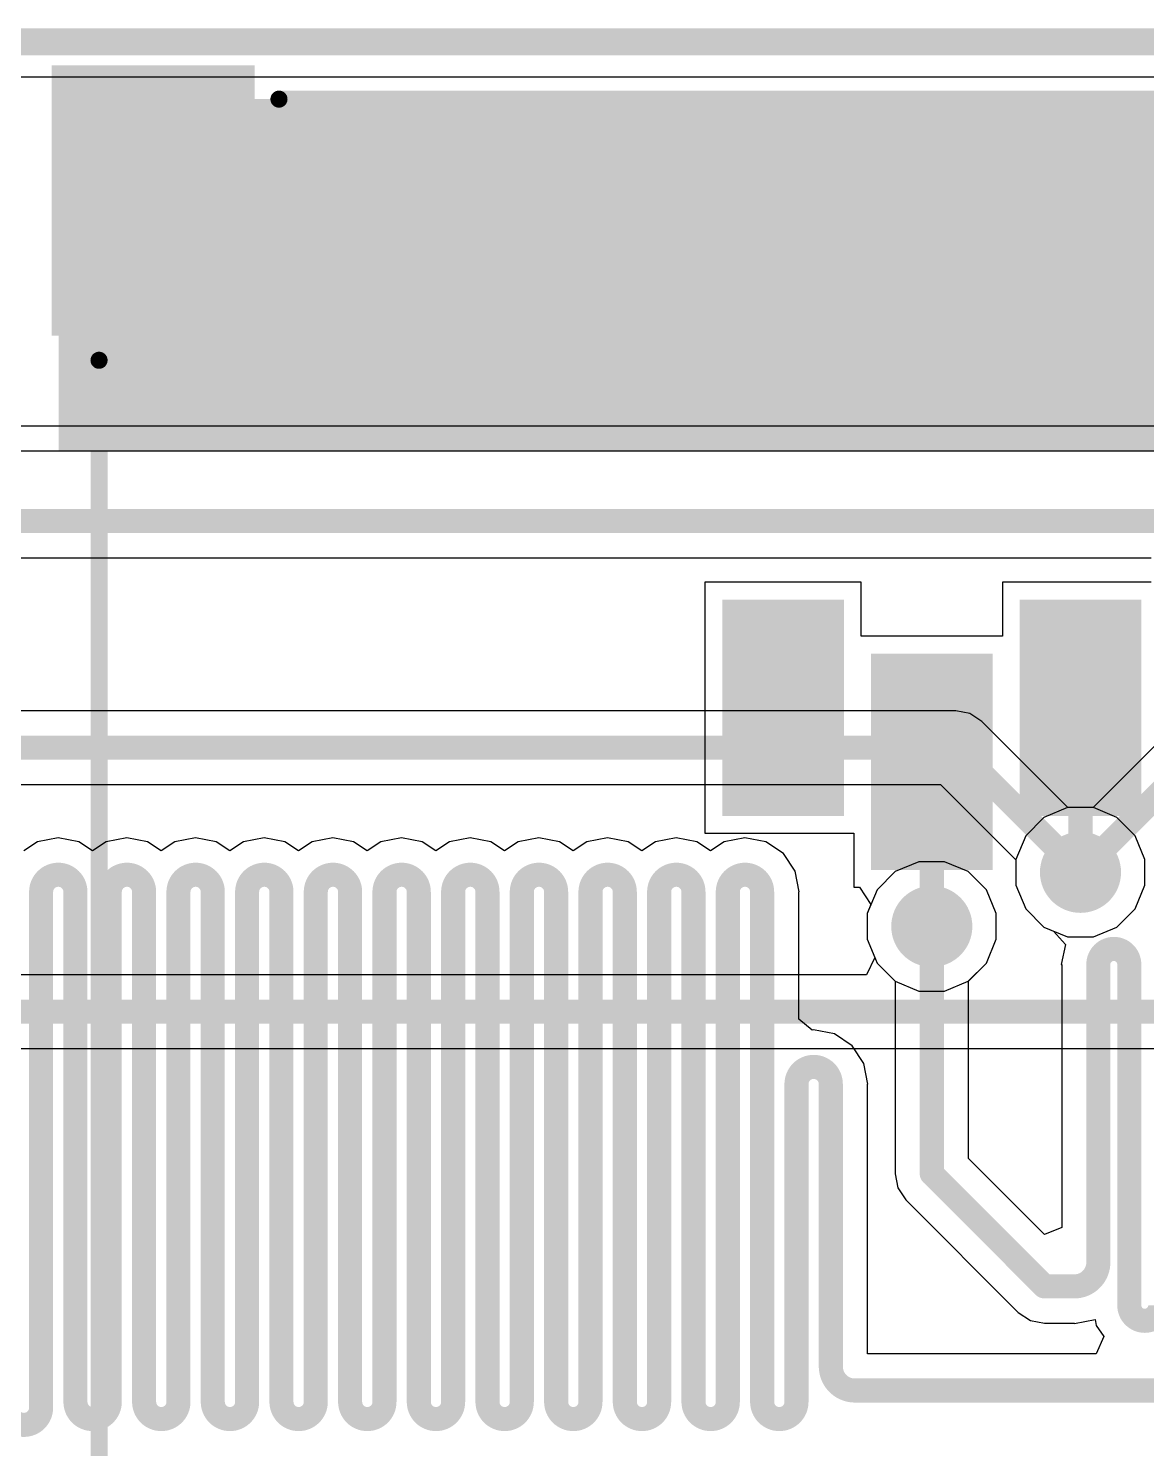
# Model space of a CAD drawing. Header units: inches. Extents: x -3 to 128, y -12 to 41.
# Drawn here: x 15.24 to 23.51, y 22.69 to 33.19 of the extents above; entities that cross this region are included whole.
import ezdxf

# ---------------------------------------------------------------- set-up
doc = ezdxf.new("R2010")
doc.units = ezdxf.units.IN
for name, color, linetype in [('Board Cutout', 216, 'Continuous'), ('Bottom Layer', 5, 'Continuous'), ('Layer 1', 16, 'Continuous'), ('Layer 2', 76, 'Continuous'), ('Top Layer', 1, 'Continuous'), ('Top Overlay', 2, 'Continuous'), ('Top Paste', 8, 'Continuous'), ('Top Solder', 216, 'Continuous'), ('Via Holes', 16, 'Continuous')]:
    doc.layers.add(name, color=color, linetype=linetype)

msp = doc.modelspace()

# ---------------------------------------------------------------- hatches: boundary and pattern name
at = {"layer": 'Bottom Layer'}
h = msp.add_hatch(color=5, dxfattribs=at)
edge = h.paths.add_edge_path()
edge.add_arc((23.025, 26.95), 0.3, 0, 360)
h = msp.add_hatch(color=5, dxfattribs=at)
edge = h.paths.add_edge_path()
edge.add_arc((21.925, 26.55), 0.3, 0, 360)
at = {"layer": 'Layer 1'}
h = msp.add_hatch(color=16, dxfattribs=at)
edge = h.paths.add_edge_path()
edge.add_arc((23.025, 26.95), 0.3, 0, 360)
h = msp.add_hatch(color=16, dxfattribs=at)
edge = h.paths.add_edge_path()
edge.add_arc((21.925, 26.55), 0.3, 0, 360)
at = {"layer": 'Layer 2'}
h = msp.add_hatch(color=76, dxfattribs=at)
edge = h.paths.add_edge_path()
edge.add_arc((23.025, 26.95), 0.3, 0, 360)
h = msp.add_hatch(color=76, dxfattribs=at)
edge = h.paths.add_edge_path()
edge.add_arc((21.925, 26.55), 0.3, 0, 360)
at = {"layer": 'Top Layer'}
for points in [[(16.865, 30.967), (15.465, 30.967), (15.465, 32.867), (16.865, 32.867)], [(30.015, 32.667), (15.465, 32.667), (15.465, 30.067), (30.015, 30.067)], [(21.225, 27.417), (20.425, 27.417), (20.425, 28.917), (21.225, 28.917)], [(23.425, 27.417), (22.625, 27.417), (22.625, 28.917), (23.425, 28.917)], [(22.325, 27.017), (21.525, 27.017), (21.525, 28.517), (22.325, 28.517)]]:
    msp.add_hatch(color=1, dxfattribs=at).paths.add_polyline_path(points)
h = msp.add_hatch(color=1, dxfattribs=at)
edge = h.paths.add_edge_path()
edge.add_arc((23.025, 26.95), 0.3, 0, 360)
h = msp.add_hatch(color=1, dxfattribs=at)
edge = h.paths.add_edge_path()
edge.add_arc((21.925, 26.55), 0.3, 0, 360)
at = {"layer": 'Top Paste'}
for points in [[(16.865, 30.967), (15.465, 30.967), (15.465, 32.867), (16.865, 32.867)], [(21.225, 27.417), (20.425, 27.417), (20.425, 28.917), (21.225, 28.917)], [(23.425, 27.417), (22.625, 27.417), (22.625, 28.917), (23.425, 28.917)], [(22.325, 27.017), (21.525, 27.017), (21.525, 28.517), (22.325, 28.517)]]:
    msp.add_hatch(color=8, dxfattribs=at).paths.add_polyline_path(points)
at = {"layer": 'Top Solder'}
for points in [[(16.915, 30.917), (15.415, 30.917), (15.415, 32.917), (16.915, 32.917)], [(21.275, 27.367), (20.375, 27.367), (20.375, 28.967), (21.275, 28.967)], [(23.475, 27.367), (22.575, 27.367), (22.575, 28.967), (23.475, 28.967)], [(22.375, 26.967), (21.475, 26.967), (21.475, 28.567), (22.375, 28.567)]]:
    msp.add_hatch(color=216, dxfattribs=at).paths.add_polyline_path(points)
at = {"layer": 'Via Holes'}
h = msp.add_hatch(color=7, dxfattribs=at)
edge = h.paths.add_edge_path()
edge.add_arc((23.025, 26.95), 0.15, 0, 360)
h = msp.add_hatch(color=7, dxfattribs=at)
edge = h.paths.add_edge_path()
edge.add_arc((21.925, 26.55), 0.15, 0, 360)

# ---------------------------------------------------------------- linework, layer by layer
at = {"layer": 'Board Cutout'}
msp.add_lwpolyline([(-0.003, 33.09, 0.2, 0.2, 0), (59.998, 33.09, 0.2, 0.2, 0)], format="xyseb", dxfattribs=at)
at = {"layer": 'Bottom Layer'}
for p, q in [((14.113, 32.831), (29.017, 32.831)), ((60.181, 30.248), (12.788, 30.248)), ((12.788, 30.067), (60.181, 30.067)), ((22.93, 27.428), (22.754, 27.355)), ((23.12, 27.428), (22.93, 27.428)), ((23.295, 27.355), (23.12, 27.428)), ((22.754, 27.355), (22.62, 27.22)), ((23.43, 27.22), (23.295, 27.355)), ((22.62, 27.22), (22.547, 27.045)), ((23.502, 27.045), (23.43, 27.22)), ((21.83, 27.028), (21.654, 26.955)), ((22.02, 27.028), (21.83, 27.028)), ((22.195, 26.955), (22.02, 27.028)), ((22.547, 27.045), (22.547, 26.855)), ((23.502, 26.855), (23.502, 27.045)), ((21.654, 26.955), (21.52, 26.82)), ((22.33, 26.82), (22.195, 26.955)), ((21.52, 26.82), (21.447, 26.645)), ((22.402, 26.645), (22.33, 26.82)), ((22.547, 26.855), (22.62, 26.679)), ((23.43, 26.679), (23.502, 26.855)), ((22.62, 26.679), (22.754, 26.545)), ((23.295, 26.545), (23.43, 26.679)), ((21.447, 26.645), (21.447, 26.455)), ((22.402, 26.455), (22.402, 26.645)), ((22.754, 26.545), (22.93, 26.472)), ((22.93, 26.472), (23.12, 26.472)), ((23.12, 26.472), (23.295, 26.545)), ((21.447, 26.455), (21.52, 26.279)), ((22.33, 26.279), (22.402, 26.455)), ((21.52, 26.279), (21.654, 26.145)), ((22.195, 26.145), (22.33, 26.279)), ((21.654, 26.145), (21.83, 26.072)), ((21.83, 26.072), (22.02, 26.072)), ((22.02, 26.072), (22.195, 26.145))]:
    msp.add_line(p, q, dxfattribs=at)
at = {"layer": 'Layer 1'}
for p, q in [((14.113, 32.831), (29.017, 32.831)), ((22.102, 28.144), (8.707, 28.144)), ((22.206, 28.123), (22.102, 28.144)), ((22.295, 28.064), (22.206, 28.123)), ((22.931, 27.428), (22.295, 28.064)), ((23.599, 27.909), (23.118, 27.428)), ((9.29, 27.6), (21.99, 27.6)), ((21.99, 27.6), (22.547, 27.043)), ((23.118, 27.428), (22.931, 27.428)), ((15.463, 27.206), (15.309, 27.176)), ((15.616, 27.176), (15.463, 27.206)), ((15.971, 27.206), (15.817, 27.176)), ((16.124, 27.176), (15.971, 27.206)), ((16.479, 27.206), (16.325, 27.176)), ((16.632, 27.176), (16.479, 27.206)), ((16.987, 27.206), (16.833, 27.176)), ((17.14, 27.176), (16.987, 27.206)), ((17.495, 27.206), (17.341, 27.176)), ((17.648, 27.176), (17.495, 27.206)), ((18.003, 27.206), (17.849, 27.176)), ((18.156, 27.176), (18.003, 27.206)), ((18.511, 27.206), (18.357, 27.176)), ((18.664, 27.176), (18.511, 27.206)), ((19.019, 27.206), (18.865, 27.176)), ((19.172, 27.176), (19.019, 27.206)), ((19.527, 27.206), (19.373, 27.176)), ((19.68, 27.176), (19.527, 27.206)), ((20.035, 27.206), (19.881, 27.176)), ((20.188, 27.176), (20.035, 27.206)), ((20.543, 27.206), (20.389, 27.176)), ((20.696, 27.176), (20.543, 27.206)), ((15.309, 27.176), (15.209, 27.109)), ((15.717, 27.109), (15.616, 27.176)), ((15.817, 27.176), (15.717, 27.109)), ((16.225, 27.109), (16.124, 27.176)), ((16.325, 27.176), (16.225, 27.109)), ((16.733, 27.109), (16.632, 27.176)), ((16.833, 27.176), (16.733, 27.109)), ((17.241, 27.109), (17.14, 27.176)), ((17.341, 27.176), (17.241, 27.109)), ((17.749, 27.109), (17.648, 27.176)), ((17.849, 27.176), (17.749, 27.109)), ((18.257, 27.109), (18.156, 27.176)), ((18.357, 27.176), (18.257, 27.109)), ((18.765, 27.109), (18.664, 27.176)), ((18.865, 27.176), (18.765, 27.109)), ((19.273, 27.109), (19.172, 27.176)), ((19.373, 27.176), (19.273, 27.109)), ((19.781, 27.109), (19.68, 27.176)), ((19.881, 27.176), (19.781, 27.109)), ((20.289, 27.109), (20.188, 27.176)), ((20.389, 27.176), (20.289, 27.109)), ((20.827, 27.089), (20.696, 27.176)), ((20.914, 26.958), (20.827, 27.089)), ((21.83, 27.028), (21.654, 26.955)), ((22.02, 27.028), (21.83, 27.028)), ((22.195, 26.955), (22.02, 27.028)), ((22.547, 27.043), (22.547, 26.855)), ((20.944, 26.805), (20.914, 26.958)), ((21.654, 26.955), (21.52, 26.82)), ((22.33, 26.82), (22.195, 26.955)), ((20.942, 25.864), (20.942, 26.805)), ((20.942, 26.805), (20.944, 26.805)), ((21.52, 26.82), (21.447, 26.645)), ((22.402, 26.645), (22.33, 26.82)), ((22.547, 26.855), (22.62, 26.679)), ((22.62, 26.679), (22.754, 26.545)), ((21.447, 26.645), (21.447, 26.455)), ((22.402, 26.455), (22.402, 26.645)), ((22.754, 26.545), (22.825, 26.515)), ((22.825, 26.515), (22.913, 26.417)), ((21.447, 26.455), (21.52, 26.279)), ((22.33, 26.279), (22.402, 26.455)), ((22.913, 26.417), (22.883, 26.269)), ((21.52, 26.279), (21.653, 26.146)), ((22.197, 26.146), (22.33, 26.279)), ((22.883, 26.269), (22.886, 26.269)), ((22.886, 26.269), (22.886, 24.324)), ((21.653, 26.146), (21.653, 24.721)), ((22.197, 24.834), (22.197, 26.146)), ((21.04, 25.783), (20.942, 25.864)), ((21.051, 25.785), (21.04, 25.783)), ((21.204, 25.755), (21.051, 25.785)), ((21.335, 25.668), (21.204, 25.755)), ((21.422, 25.537), (21.335, 25.668)), ((21.452, 25.384), (21.422, 25.537)), ((21.45, 23.39), (21.45, 25.384)), ((21.45, 25.384), (21.452, 25.384)), ((22.759, 24.272), (22.197, 24.834)), ((21.653, 24.721), (21.673, 24.617)), ((21.673, 24.617), (21.732, 24.529)), ((21.732, 24.529), (22.565, 23.696)), ((22.886, 24.324), (22.759, 24.272)), ((22.565, 23.696), (22.565, 23.696)), ((22.565, 23.696), (22.654, 23.637)), ((22.654, 23.637), (22.758, 23.616)), ((22.98, 23.613), (23.133, 23.643)), ((23.133, 23.643), (23.141, 23.6)), ((22.758, 23.616), (22.758, 23.616)), ((22.758, 23.616), (22.98, 23.616)), ((22.98, 23.616), (22.98, 23.613)), ((23.141, 23.6), (23.197, 23.517)), ((23.197, 23.517), (23.14, 23.39)), ((23.14, 23.39), (21.45, 23.39))]:
    msp.add_line(p, q, dxfattribs=at)
for points in [[(8.707, 27.872, 0.178, 0.178, 0), (22.102, 27.872, 0.178, 0.178, 0)], [(22.102, 27.872, 0.178, 0.178, 0), (23.025, 26.95, 0.178, 0.178, 0)], [(23.025, 26.95, 0.178, 0.178, 0), (23.791, 27.717, 0.178, 0.178, 0)], [(15.336, 26.805, 0.178, 0.178, -1), (15.59, 26.805, 0.178, 0.178, 0)], [(15.844, 26.805, 0.178, 0.178, -1), (16.098, 26.805, 0.178, 0.178, 0)], [(16.352, 26.805, 0.178, 0.178, -1), (16.606, 26.805, 0.178, 0.178, 0)], [(16.86, 26.805, 0.178, 0.178, -1), (17.114, 26.805, 0.178, 0.178, 0)], [(17.368, 26.805, 0.178, 0.178, -1), (17.622, 26.805, 0.178, 0.178, 0)], [(17.876, 26.805, 0.178, 0.178, -1), (18.13, 26.805, 0.178, 0.178, 0)], [(18.384, 26.805, 0.178, 0.178, -1), (18.638, 26.805, 0.178, 0.178, 0)], [(18.892, 26.805, 0.178, 0.178, -1), (19.146, 26.805, 0.178, 0.178, 0)], [(19.4, 26.805, 0.178, 0.178, -1), (19.654, 26.805, 0.178, 0.178, 0)], [(19.908, 26.805, 0.178, 0.178, -1), (20.162, 26.805, 0.178, 0.178, 0)], [(20.416, 26.805, 0.178, 0.178, -1), (20.67, 26.805, 0.178, 0.178, 0)], [(15.336, 22.991, 0.178, 0.178, 0), (15.336, 26.805, 0.178, 0.178, 0)], [(15.59, 23.034, 0.178, 0.178, 0), (15.59, 26.805, 0.178, 0.178, 0)], [(15.844, 23.034, 0.178, 0.178, 0), (15.844, 26.805, 0.178, 0.178, 0)], [(16.098, 23.034, 0.178, 0.178, 0), (16.098, 26.805, 0.178, 0.178, 0)], [(16.352, 23.034, 0.178, 0.178, 0), (16.352, 26.805, 0.178, 0.178, 0)], [(16.606, 23.034, 0.178, 0.178, 0), (16.606, 26.805, 0.178, 0.178, 0)], [(16.86, 23.034, 0.178, 0.178, 0), (16.86, 26.805, 0.178, 0.178, 0)], [(17.114, 23.034, 0.178, 0.178, 0), (17.114, 26.805, 0.178, 0.178, 0)], [(17.368, 23.034, 0.178, 0.178, 0), (17.368, 26.805, 0.178, 0.178, 0)], [(17.622, 23.034, 0.178, 0.178, 0), (17.622, 26.805, 0.178, 0.178, 0)], [(17.876, 23.034, 0.178, 0.178, 0), (17.876, 26.805, 0.178, 0.178, 0)], [(18.13, 23.034, 0.178, 0.178, 0), (18.13, 26.805, 0.178, 0.178, 0)], [(18.384, 23.034, 0.178, 0.178, 0), (18.384, 26.805, 0.178, 0.178, 0)], [(18.638, 23.034, 0.178, 0.178, 0), (18.638, 26.805, 0.178, 0.178, 0)], [(18.892, 23.034, 0.178, 0.178, 0), (18.892, 26.805, 0.178, 0.178, 0)], [(19.146, 23.034, 0.178, 0.178, 0), (19.146, 26.805, 0.178, 0.178, 0)], [(19.4, 23.034, 0.178, 0.178, 0), (19.4, 26.805, 0.178, 0.178, 0)], [(19.654, 23.034, 0.178, 0.178, 0), (19.654, 26.805, 0.178, 0.178, 0)], [(19.908, 23.034, 0.178, 0.178, 0), (19.908, 26.805, 0.178, 0.178, 0)], [(20.162, 23.034, 0.178, 0.178, 0), (20.162, 26.805, 0.178, 0.178, 0)], [(20.416, 23.034, 0.178, 0.178, 0), (20.416, 26.805, 0.178, 0.178, 0)], [(20.67, 23.034, 0.178, 0.178, 0), (20.67, 26.805, 0.178, 0.178, 0)], [(21.925, 24.721, 0.178, 0.178, 0), (21.925, 26.55, 0.178, 0.178, 0)], [(23.157, 26.269, 0.178, 0.178, -1), (23.386, 26.269, 0.178, 0.178, 0)], [(23.157, 24.066, 0.178, 0.178, 0), (23.157, 26.269, 0.178, 0.178, 0)], [(23.386, 23.748, 0.178, 0.178, 0), (23.386, 26.269, 0.178, 0.178, 0)], [(20.924, 25.384, 0.178, 0.178, -1), (21.178, 25.384, 0.178, 0.178, 0)], [(20.924, 23.034, 0.178, 0.178, 0), (20.924, 25.384, 0.178, 0.178, 0)], [(21.178, 23.296, 0.178, 0.178, 0), (21.178, 25.384, 0.178, 0.178, 0)], [(21.925, 24.721, 0.178, 0.178, 0), (22.758, 23.888, 0.178, 0.178, 0)], [(23.157, 24.066, 0.178, 0.178, -0.414214), (22.98, 23.888, 0.178, 0.178, 0)], [(22.758, 23.888, 0.178, 0.178, 0), (22.891, 23.888, 0.178, 0.178, 0)], [(22.891, 23.888, 0.178, 0.178, 0), (22.98, 23.888, 0.178, 0.178, 0)], [(23.615, 23.748, 0.178, 0.178, -1), (23.386, 23.748, 0.178, 0.178, 0)], [(21.356, 23.118, 0.178, 0.178, -0.414214), (21.178, 23.296, 0.178, 0.178, 0)], [(15.844, 23.034, 0.178, 0.178, -1), (15.59, 23.034, 0.178, 0.178, 0)], [(16.352, 23.034, 0.178, 0.178, -1), (16.098, 23.034, 0.178, 0.178, 0)], [(16.86, 23.034, 0.178, 0.178, -1), (16.606, 23.034, 0.178, 0.178, 0)], [(17.368, 23.034, 0.178, 0.178, -1), (17.114, 23.034, 0.178, 0.178, 0)], [(17.876, 23.034, 0.178, 0.178, -1), (17.622, 23.034, 0.178, 0.178, 0)], [(18.384, 23.034, 0.178, 0.178, -1), (18.13, 23.034, 0.178, 0.178, 0)], [(18.892, 23.034, 0.178, 0.178, -1), (18.638, 23.034, 0.178, 0.178, 0)], [(19.4, 23.034, 0.178, 0.178, -1), (19.146, 23.034, 0.178, 0.178, 0)], [(19.908, 23.034, 0.178, 0.178, -1), (19.654, 23.034, 0.178, 0.178, 0)], [(20.416, 23.034, 0.178, 0.178, -1), (20.162, 23.034, 0.178, 0.178, 0)], [(20.924, 23.034, 0.178, 0.178, -1), (20.67, 23.034, 0.178, 0.178, 0)], [(21.356, 23.118, 0.178, 0.178, 0), (21.925, 23.118, 0.178, 0.178, 0)], [(21.925, 23.118, 0.178, 0.178, 0), (66.708, 23.118, 0.178, 0.178, 0)], [(15.336, 22.991, 0.178, 0.178, -1), (15.082, 22.991, 0.178, 0.178, 0)]]:
    msp.add_lwpolyline(points, format="xyseb", dxfattribs=at)
for points in [[(22.058, 27.872, 0.0889, 0.0889, 1), (22.147, 27.872, 0.0889, 0.0889, 1)], [(22.058, 27.872, 0.0889, 0.0889, 1), (22.147, 27.872, 0.0889, 0.0889, 1)], [(22.98, 26.95, 0.0889, 0.0889, 1), (23.069, 26.95, 0.0889, 0.0889, 1)], [(22.98, 26.95, 0.0889, 0.0889, 1), (23.069, 26.95, 0.0889, 0.0889, 1)], [(15.291, 26.805, 0.0889, 0.0889, 1), (15.38, 26.805, 0.0889, 0.0889, 1)], [(15.291, 26.805, 0.0889, 0.0889, 1), (15.38, 26.805, 0.0889, 0.0889, 1)], [(15.545, 26.805, 0.0889, 0.0889, 1), (15.634, 26.805, 0.0889, 0.0889, 1)], [(15.545, 26.805, 0.0889, 0.0889, 1), (15.634, 26.805, 0.0889, 0.0889, 1)], [(15.799, 26.805, 0.0889, 0.0889, 1), (15.888, 26.805, 0.0889, 0.0889, 1)], [(15.799, 26.805, 0.0889, 0.0889, 1), (15.888, 26.805, 0.0889, 0.0889, 1)], [(16.053, 26.805, 0.0889, 0.0889, 1), (16.142, 26.805, 0.0889, 0.0889, 1)], [(16.053, 26.805, 0.0889, 0.0889, 1), (16.142, 26.805, 0.0889, 0.0889, 1)], [(16.307, 26.805, 0.0889, 0.0889, 1), (16.396, 26.805, 0.0889, 0.0889, 1)], [(16.307, 26.805, 0.0889, 0.0889, 1), (16.396, 26.805, 0.0889, 0.0889, 1)], [(16.561, 26.805, 0.0889, 0.0889, 1), (16.65, 26.805, 0.0889, 0.0889, 1)], [(16.561, 26.805, 0.0889, 0.0889, 1), (16.65, 26.805, 0.0889, 0.0889, 1)], [(16.815, 26.805, 0.0889, 0.0889, 1), (16.904, 26.805, 0.0889, 0.0889, 1)], [(16.815, 26.805, 0.0889, 0.0889, 1), (16.904, 26.805, 0.0889, 0.0889, 1)], [(17.069, 26.805, 0.0889, 0.0889, 1), (17.158, 26.805, 0.0889, 0.0889, 1)], [(17.069, 26.805, 0.0889, 0.0889, 1), (17.158, 26.805, 0.0889, 0.0889, 1)], [(17.323, 26.805, 0.0889, 0.0889, 1), (17.412, 26.805, 0.0889, 0.0889, 1)], [(17.323, 26.805, 0.0889, 0.0889, 1), (17.412, 26.805, 0.0889, 0.0889, 1)], [(17.577, 26.805, 0.0889, 0.0889, 1), (17.666, 26.805, 0.0889, 0.0889, 1)], [(17.577, 26.805, 0.0889, 0.0889, 1), (17.666, 26.805, 0.0889, 0.0889, 1)], [(17.831, 26.805, 0.0889, 0.0889, 1), (17.92, 26.805, 0.0889, 0.0889, 1)], [(17.831, 26.805, 0.0889, 0.0889, 1), (17.92, 26.805, 0.0889, 0.0889, 1)], [(18.085, 26.805, 0.0889, 0.0889, 1), (18.174, 26.805, 0.0889, 0.0889, 1)], [(18.085, 26.805, 0.0889, 0.0889, 1), (18.174, 26.805, 0.0889, 0.0889, 1)], [(18.339, 26.805, 0.0889, 0.0889, 1), (18.428, 26.805, 0.0889, 0.0889, 1)], [(18.339, 26.805, 0.0889, 0.0889, 1), (18.428, 26.805, 0.0889, 0.0889, 1)], [(18.593, 26.805, 0.0889, 0.0889, 1), (18.682, 26.805, 0.0889, 0.0889, 1)], [(18.593, 26.805, 0.0889, 0.0889, 1), (18.682, 26.805, 0.0889, 0.0889, 1)], [(18.847, 26.805, 0.0889, 0.0889, 1), (18.936, 26.805, 0.0889, 0.0889, 1)], [(18.847, 26.805, 0.0889, 0.0889, 1), (18.936, 26.805, 0.0889, 0.0889, 1)], [(19.101, 26.805, 0.0889, 0.0889, 1), (19.19, 26.805, 0.0889, 0.0889, 1)], [(19.101, 26.805, 0.0889, 0.0889, 1), (19.19, 26.805, 0.0889, 0.0889, 1)], [(19.355, 26.805, 0.0889, 0.0889, 1), (19.444, 26.805, 0.0889, 0.0889, 1)], [(19.355, 26.805, 0.0889, 0.0889, 1), (19.444, 26.805, 0.0889, 0.0889, 1)], [(19.609, 26.805, 0.0889, 0.0889, 1), (19.698, 26.805, 0.0889, 0.0889, 1)], [(19.609, 26.805, 0.0889, 0.0889, 1), (19.698, 26.805, 0.0889, 0.0889, 1)], [(19.863, 26.805, 0.0889, 0.0889, 1), (19.952, 26.805, 0.0889, 0.0889, 1)], [(19.863, 26.805, 0.0889, 0.0889, 1), (19.952, 26.805, 0.0889, 0.0889, 1)], [(20.117, 26.805, 0.0889, 0.0889, 1), (20.206, 26.805, 0.0889, 0.0889, 1)], [(20.117, 26.805, 0.0889, 0.0889, 1), (20.206, 26.805, 0.0889, 0.0889, 1)], [(20.371, 26.805, 0.0889, 0.0889, 1), (20.46, 26.805, 0.0889, 0.0889, 1)], [(20.371, 26.805, 0.0889, 0.0889, 1), (20.46, 26.805, 0.0889, 0.0889, 1)], [(20.625, 26.805, 0.0889, 0.0889, 1), (20.714, 26.805, 0.0889, 0.0889, 1)], [(20.625, 26.805, 0.0889, 0.0889, 1), (20.714, 26.805, 0.0889, 0.0889, 1)], [(21.88, 26.55, 0.0889, 0.0889, 1), (21.969, 26.55, 0.0889, 0.0889, 1)], [(23.113, 26.269, 0.0889, 0.0889, 1), (23.202, 26.269, 0.0889, 0.0889, 1)], [(23.113, 26.269, 0.0889, 0.0889, 1), (23.202, 26.269, 0.0889, 0.0889, 1)], [(23.342, 26.269, 0.0889, 0.0889, 1), (23.431, 26.269, 0.0889, 0.0889, 1)], [(23.342, 26.269, 0.0889, 0.0889, 1), (23.431, 26.269, 0.0889, 0.0889, 1)], [(20.879, 25.384, 0.0889, 0.0889, 1), (20.968, 25.384, 0.0889, 0.0889, 1)], [(20.879, 25.384, 0.0889, 0.0889, 1), (20.968, 25.384, 0.0889, 0.0889, 1)], [(21.133, 25.384, 0.0889, 0.0889, 1), (21.222, 25.384, 0.0889, 0.0889, 1)], [(21.133, 25.384, 0.0889, 0.0889, 1), (21.222, 25.384, 0.0889, 0.0889, 1)], [(21.88, 24.721, 0.0889, 0.0889, 1), (21.969, 24.721, 0.0889, 0.0889, 1)], [(21.88, 24.721, 0.0889, 0.0889, 1), (21.969, 24.721, 0.0889, 0.0889, 1)], [(23.113, 24.066, 0.0889, 0.0889, 1), (23.202, 24.066, 0.0889, 0.0889, 1)], [(23.113, 24.066, 0.0889, 0.0889, 1), (23.202, 24.066, 0.0889, 0.0889, 1)], [(22.713, 23.888, 0.0889, 0.0889, 1), (22.802, 23.888, 0.0889, 0.0889, 1)], [(22.713, 23.888, 0.0889, 0.0889, 1), (22.802, 23.888, 0.0889, 0.0889, 1)], [(22.846, 23.888, 0.0889, 0.0889, 1), (22.935, 23.888, 0.0889, 0.0889, 1)], [(22.846, 23.888, 0.0889, 0.0889, 1), (22.935, 23.888, 0.0889, 0.0889, 1)], [(22.935, 23.888, 0.0889, 0.0889, 1), (23.024, 23.888, 0.0889, 0.0889, 1)], [(22.935, 23.888, 0.0889, 0.0889, 1), (23.024, 23.888, 0.0889, 0.0889, 1)], [(23.342, 23.748, 0.0889, 0.0889, 1), (23.431, 23.748, 0.0889, 0.0889, 1)], [(23.342, 23.748, 0.0889, 0.0889, 1), (23.431, 23.748, 0.0889, 0.0889, 1)], [(21.133, 23.296, 0.0889, 0.0889, 1), (21.222, 23.296, 0.0889, 0.0889, 1)], [(21.133, 23.296, 0.0889, 0.0889, 1), (21.222, 23.296, 0.0889, 0.0889, 1)], [(15.545, 23.034, 0.0889, 0.0889, 1), (15.634, 23.034, 0.0889, 0.0889, 1)], [(15.545, 23.034, 0.0889, 0.0889, 1), (15.634, 23.034, 0.0889, 0.0889, 1)], [(15.799, 23.034, 0.0889, 0.0889, 1), (15.888, 23.034, 0.0889, 0.0889, 1)], [(15.799, 23.034, 0.0889, 0.0889, 1), (15.888, 23.034, 0.0889, 0.0889, 1)], [(16.053, 23.034, 0.0889, 0.0889, 1), (16.142, 23.034, 0.0889, 0.0889, 1)], [(16.053, 23.034, 0.0889, 0.0889, 1), (16.142, 23.034, 0.0889, 0.0889, 1)], [(16.307, 23.034, 0.0889, 0.0889, 1), (16.396, 23.034, 0.0889, 0.0889, 1)], [(16.307, 23.034, 0.0889, 0.0889, 1), (16.396, 23.034, 0.0889, 0.0889, 1)], [(16.561, 23.034, 0.0889, 0.0889, 1), (16.65, 23.034, 0.0889, 0.0889, 1)], [(16.561, 23.034, 0.0889, 0.0889, 1), (16.65, 23.034, 0.0889, 0.0889, 1)], [(16.815, 23.034, 0.0889, 0.0889, 1), (16.904, 23.034, 0.0889, 0.0889, 1)], [(16.815, 23.034, 0.0889, 0.0889, 1), (16.904, 23.034, 0.0889, 0.0889, 1)], [(17.069, 23.034, 0.0889, 0.0889, 1), (17.158, 23.034, 0.0889, 0.0889, 1)], [(17.069, 23.034, 0.0889, 0.0889, 1), (17.158, 23.034, 0.0889, 0.0889, 1)], [(17.323, 23.034, 0.0889, 0.0889, 1), (17.412, 23.034, 0.0889, 0.0889, 1)], [(17.323, 23.034, 0.0889, 0.0889, 1), (17.412, 23.034, 0.0889, 0.0889, 1)], [(17.577, 23.034, 0.0889, 0.0889, 1), (17.666, 23.034, 0.0889, 0.0889, 1)], [(17.577, 23.034, 0.0889, 0.0889, 1), (17.666, 23.034, 0.0889, 0.0889, 1)], [(17.831, 23.034, 0.0889, 0.0889, 1), (17.92, 23.034, 0.0889, 0.0889, 1)], [(17.831, 23.034, 0.0889, 0.0889, 1), (17.92, 23.034, 0.0889, 0.0889, 1)], [(18.085, 23.034, 0.0889, 0.0889, 1), (18.174, 23.034, 0.0889, 0.0889, 1)], [(18.085, 23.034, 0.0889, 0.0889, 1), (18.174, 23.034, 0.0889, 0.0889, 1)], [(18.339, 23.034, 0.0889, 0.0889, 1), (18.428, 23.034, 0.0889, 0.0889, 1)], [(18.339, 23.034, 0.0889, 0.0889, 1), (18.428, 23.034, 0.0889, 0.0889, 1)], [(18.593, 23.034, 0.0889, 0.0889, 1), (18.682, 23.034, 0.0889, 0.0889, 1)], [(18.593, 23.034, 0.0889, 0.0889, 1), (18.682, 23.034, 0.0889, 0.0889, 1)], [(18.847, 23.034, 0.0889, 0.0889, 1), (18.936, 23.034, 0.0889, 0.0889, 1)], [(18.847, 23.034, 0.0889, 0.0889, 1), (18.936, 23.034, 0.0889, 0.0889, 1)], [(19.101, 23.034, 0.0889, 0.0889, 1), (19.19, 23.034, 0.0889, 0.0889, 1)], [(19.101, 23.034, 0.0889, 0.0889, 1), (19.19, 23.034, 0.0889, 0.0889, 1)], [(19.355, 23.034, 0.0889, 0.0889, 1), (19.444, 23.034, 0.0889, 0.0889, 1)], [(19.355, 23.034, 0.0889, 0.0889, 1), (19.444, 23.034, 0.0889, 0.0889, 1)], [(19.609, 23.034, 0.0889, 0.0889, 1), (19.698, 23.034, 0.0889, 0.0889, 1)], [(19.609, 23.034, 0.0889, 0.0889, 1), (19.698, 23.034, 0.0889, 0.0889, 1)], [(19.863, 23.034, 0.0889, 0.0889, 1), (19.952, 23.034, 0.0889, 0.0889, 1)], [(19.863, 23.034, 0.0889, 0.0889, 1), (19.952, 23.034, 0.0889, 0.0889, 1)], [(20.117, 23.034, 0.0889, 0.0889, 1), (20.206, 23.034, 0.0889, 0.0889, 1)], [(20.117, 23.034, 0.0889, 0.0889, 1), (20.206, 23.034, 0.0889, 0.0889, 1)], [(20.371, 23.034, 0.0889, 0.0889, 1), (20.46, 23.034, 0.0889, 0.0889, 1)], [(20.371, 23.034, 0.0889, 0.0889, 1), (20.46, 23.034, 0.0889, 0.0889, 1)], [(20.625, 23.034, 0.0889, 0.0889, 1), (20.714, 23.034, 0.0889, 0.0889, 1)], [(20.625, 23.034, 0.0889, 0.0889, 1), (20.714, 23.034, 0.0889, 0.0889, 1)], [(20.879, 23.034, 0.0889, 0.0889, 1), (20.968, 23.034, 0.0889, 0.0889, 1)], [(20.879, 23.034, 0.0889, 0.0889, 1), (20.968, 23.034, 0.0889, 0.0889, 1)], [(21.311, 23.118, 0.0889, 0.0889, 1), (21.4, 23.118, 0.0889, 0.0889, 1)], [(21.311, 23.118, 0.0889, 0.0889, 1), (21.4, 23.118, 0.0889, 0.0889, 1)], [(21.88, 23.118, 0.0889, 0.0889, 1), (21.969, 23.118, 0.0889, 0.0889, 1)], [(21.88, 23.118, 0.0889, 0.0889, 1), (21.969, 23.118, 0.0889, 0.0889, 1)], [(15.291, 22.991, 0.0889, 0.0889, 1), (15.38, 22.991, 0.0889, 0.0889, 1)], [(15.291, 22.991, 0.0889, 0.0889, 1), (15.38, 22.991, 0.0889, 0.0889, 1)]]:
    msp.add_lwpolyline(points, format="xyseb", close=True, dxfattribs=at)
at = {"layer": 'Layer 2'}
for p, q in [((14.782, 32.831), (28.238, 32.831)), ((22.93, 27.428), (22.754, 27.355)), ((23.12, 27.428), (22.93, 27.428)), ((23.295, 27.355), (23.12, 27.428)), ((22.754, 27.355), (22.62, 27.22)), ((23.43, 27.22), (23.295, 27.355)), ((22.62, 27.22), (22.547, 27.045)), ((23.502, 27.045), (23.43, 27.22)), ((21.83, 27.028), (21.654, 26.955)), ((22.02, 27.028), (21.83, 27.028)), ((22.195, 26.955), (22.02, 27.028)), ((22.547, 27.045), (22.547, 26.855)), ((23.502, 26.855), (23.502, 27.045)), ((21.654, 26.955), (21.52, 26.82)), ((22.33, 26.82), (22.195, 26.955)), ((21.52, 26.82), (21.447, 26.645)), ((22.402, 26.645), (22.33, 26.82)), ((22.547, 26.855), (22.62, 26.679)), ((23.43, 26.679), (23.502, 26.855)), ((22.62, 26.679), (22.754, 26.545)), ((23.295, 26.545), (23.43, 26.679)), ((21.447, 26.645), (21.447, 26.455)), ((22.402, 26.455), (22.402, 26.645)), ((22.754, 26.545), (22.93, 26.472)), ((22.93, 26.472), (23.12, 26.472)), ((23.12, 26.472), (23.295, 26.545)), ((21.447, 26.455), (21.52, 26.279)), ((22.33, 26.279), (22.402, 26.455)), ((21.52, 26.279), (21.654, 26.145)), ((22.195, 26.145), (22.33, 26.279)), ((21.654, 26.145), (21.83, 26.072)), ((21.83, 26.072), (22.02, 26.072)), ((22.02, 26.072), (22.195, 26.145))]:
    msp.add_line(p, q, dxfattribs=at)
at = {"layer": 'Top Layer'}
for p, q in [((12.928, 29.275), (23.547, 29.275)), ((21.402, 29.095), (20.247, 29.095)), ((20.247, 29.095), (20.247, 27.239)), ((21.402, 28.695), (21.402, 29.095)), ((23.547, 29.095), (22.447, 29.095)), ((22.447, 29.095), (22.447, 28.695)), ((22.447, 28.695), (21.402, 28.695)), ((20.247, 27.239), (21.347, 27.239)), ((21.347, 27.239), (21.347, 26.839)), ((21.347, 26.839), (21.39, 26.839)), ((21.39, 26.839), (21.475, 26.712)), ((21.475, 26.712), (21.447, 26.645)), ((21.447, 26.645), (21.447, 26.455)), ((21.447, 26.455), (21.503, 26.319)), ((21.503, 26.319), (21.441, 26.192)), ((21.441, 26.192), (10.907, 26.192)), ((10.794, 25.648), (54.932, 25.648))]:
    msp.add_line(p, q, dxfattribs=at)
for points in [[(12.466, 29.547, 0.178, 0.178, 0), (27.855, 29.547, 0.178, 0.178, 0)], [(23.025, 26.95, 0.178, 0.178, 0), (23.025, 28.167, 0.178, 0.178, 0)], [(21.925, 26.55, 0.178, 0.178, 0), (21.925, 27.767, 0.178, 0.178, 0)], [(10.794, 25.92, 0.178, 0.178, 0), (25.925, 25.92, 0.178, 0.178, 0)]]:
    msp.add_lwpolyline(points, format="xyseb", dxfattribs=at)
for points in [[(22.98, 28.167, 0.0889, 0.0889, 1), (23.069, 28.167, 0.0889, 0.0889, 1)], [(21.88, 27.767, 0.0889, 0.0889, 1), (21.969, 27.767, 0.0889, 0.0889, 1)], [(22.98, 26.95, 0.0889, 0.0889, 1), (23.069, 26.95, 0.0889, 0.0889, 1)], [(21.88, 26.55, 0.0889, 0.0889, 1), (21.969, 26.55, 0.0889, 0.0889, 1)]]:
    msp.add_lwpolyline(points, format="xyseb", close=True, dxfattribs=at)
at = {"layer": 'Top Overlay'}
for points in [[(17.096, 32.667, 0.127, 0.127, 0), (29.636, 32.667, 0.127, 0.127, 0)], [(15.765, 17.466, 0.127, 0.127, 0), (15.765, 30.736, 0.127, 0.127, 0)]]:
    msp.add_lwpolyline(points, format="xyseb", dxfattribs=at)
for points in [[(17.064, 32.667, 0.0635, 0.0635, 1), (17.127, 32.667, 0.0635, 0.0635, 1)], [(15.733, 30.736, 0.0635, 0.0635, 1), (15.796, 30.736, 0.0635, 0.0635, 1)]]:
    msp.add_lwpolyline(points, format="xyseb", close=True, dxfattribs=at)

doc.saveas('drawing.dxf')
